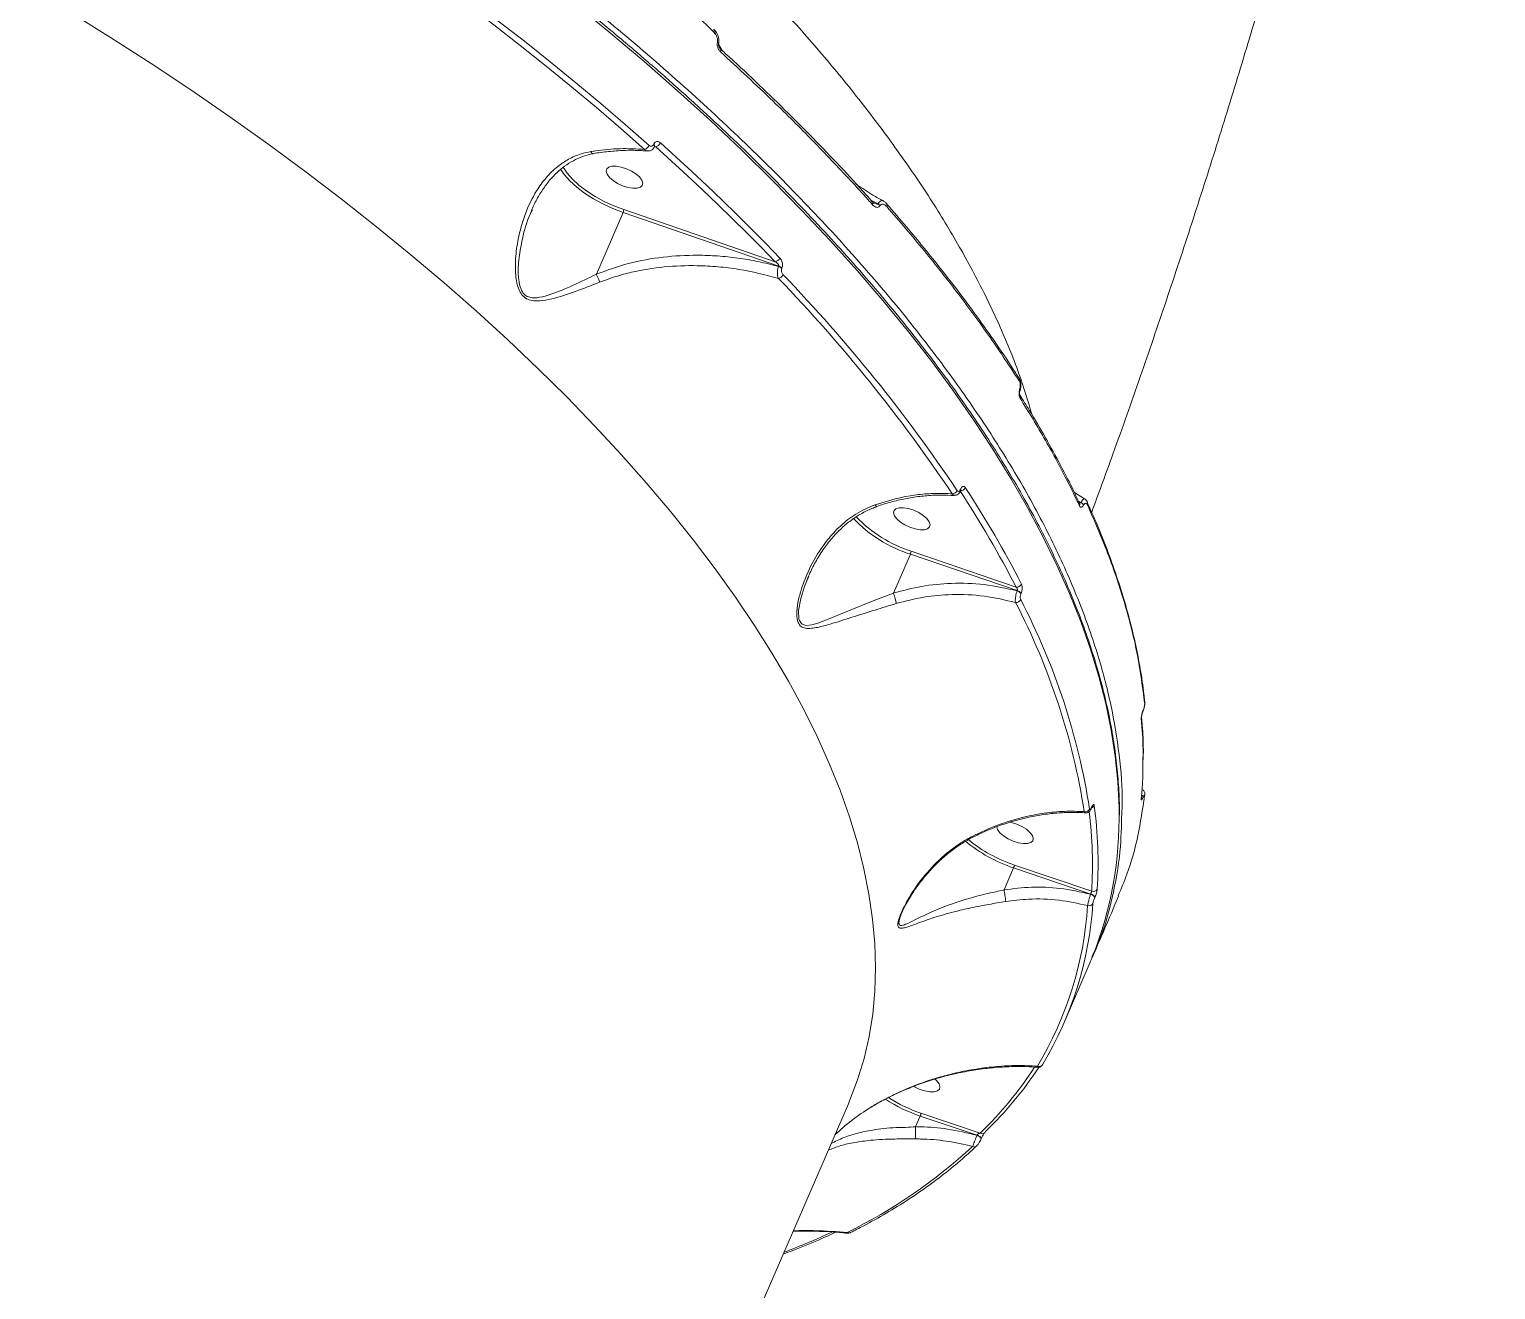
# Model space of a CAD drawing. Header units: millimetres. Extents: x -11024 to 8278, y -7837 to 5770.
# Drawn here: x 4329.5 to 4665.7, y 2026.2 to 2315.1 of the extents above; entities that cross this region are included whole.
import ezdxf

# ---------------------------------------------------------------- set-up
doc = ezdxf.new("R2010")
doc.units = ezdxf.units.MM
doc.layers.add('DIKOM_ОБЪЕКТ', color=7, linetype='Continuous')

msp = doc.modelspace()

# ---------------------------------------------------------------- linework, layer by layer
at = {"layer": 'DIKOM_ОБЪЕКТ', "color": 7, "linetype": 'Continuous', "lineweight": 15}
for p, q in [((4486.773, 2314.092), (4486.473, 2314.42)), ((4487.531, 2311.742), (4488.47, 2310.148)), ((4472.663, 2288.697), (4472.674, 2288.724)), ((4473.165, 2288.158), (4472.855, 2288.204)), ((4472.887, 2288.22), (4472.899, 2288.247)), ((4522.446, 2275.96), (4524.117, 2275.079)), ((4444.863, 2273.747), (4444.523, 2273.069)), ((4459.528, 2258.944), (4465.662, 2273.106)), ((4501.33, 2260.829), (4465.662, 2273.106)), ((4465.846, 2273.751), (4500.494, 2261.825)), ((4526.102, 2275.117), (4526.073, 2275.148)), ((4501.293, 2260.744), (4501.33, 2260.829)), ((4502.082, 2260.377), (4502.045, 2260.292)), ((4556.447, 2235.164), (4556.417, 2235.207)), ((4543.007, 2209.603), (4543.027, 2209.648)), ((4543.065, 2209.314), (4543.085, 2209.359)), ((4571.468, 2207.447), (4569.134, 2208.896)), ((4570.048, 2206.937), (4570.665, 2206.609)), ((4570.292, 2206.485), (4570.288, 2206.493)), ((4531.705, 2195.453), (4555.764, 2187.22)), ((4527.631, 2185.822), (4531.522, 2194.807)), ((4556.025, 2186.423), (4531.522, 2194.807)), ((4508.279, 2189.671), (4507.82, 2188.652)), ((4555.996, 2186.357), (4556.025, 2186.423)), ((4556.91, 2185.792), (4556.882, 2185.727)), ((4584.851, 2158.772), (4584.853, 2158.778)), ((4585.292, 2161.068), (4585.297, 2161.031)), ((4584.511, 2138.872), (4584.512, 2138.879)), ((4573.014, 2136.512), (4573.043, 2136.577)), ((4573.028, 2136.627), (4573.057, 2136.693)), ((4552.993, 2117.824), (4555.179, 2122.87)), ((4572.874, 2116.857), (4555.179, 2122.87)), ((4555.361, 2123.516), (4573.094, 2117.489)), ((4572.854, 2116.811), (4572.874, 2116.857)), ((4573.804, 2116.058), (4573.785, 2116.013)), ((4566.799, 2087.435), (4572.539, 2100.69)), ((4400.861, 1799.898), (4517.313, 2068.79)), ((4532.722, 2063.533), (4533.778, 2065.971)), ((4546.807, 2061.574), (4533.778, 2065.971)), ((4533.959, 2066.617), (4547.525, 2062.039)), ((4532.721, 2063.526), (4532.722, 2063.533)), ((4546.795, 2061.547), (4546.807, 2061.574)), ((4547.714, 2060.681), (4547.726, 2060.708))]:
    msp.add_line(p, q, dxfattribs=at)
at = {"layer": 'DIKOM_ОБЪЕКТ', "color": 7, "linetype": 'Continuous', "lineweight": 15, "flags": 128}
for points in [[(4424.55, 2326.382), (4430.817, 2321.728), (4436.979, 2317.046), (4443.034, 2312.337), (4448.978, 2307.604), (4454.809, 2302.848), (4460.525, 2298.072), (4466.124, 2293.278), (4471.603, 2288.467)], [(4470.606, 2287.569), (4465.139, 2292.369), (4459.553, 2297.152), (4453.849, 2301.918), (4448.031, 2306.663), (4442.1, 2311.386), (4436.059, 2316.084), (4429.91, 2320.756), (4423.657, 2325.4)], [(4579.382, 2134.095), (4579.369, 2136.766), (4579.099, 2142.561), (4578.498, 2148.462), (4577.568, 2154.463), (4576.31, 2160.56), (4574.723, 2166.746), (4572.81, 2173.017), (4570.572, 2179.368), (4568.011, 2185.794), (4565.13, 2192.288), (4561.93, 2198.846), (4558.414, 2205.462), (4554.585, 2212.13), (4550.448, 2218.844), (4546.004, 2225.6), (4541.258, 2232.391), (4536.213, 2239.212), (4530.875, 2246.057), (4525.247, 2252.92), (4519.334, 2259.795), (4513.142, 2266.677), (4506.674, 2273.559), (4499.938, 2280.437), (4492.938, 2287.304), (4485.681, 2294.154), (4478.172, 2300.982), (4470.419, 2307.781), (4462.426, 2314.547), (4454.202, 2321.274)], [(4517.313, 2068.79), (4517.605, 2069.473), (4519.418, 2074.237), (4520.903, 2079.138), (4522.059, 2084.17), (4522.884, 2089.329), (4523.378, 2094.611), (4523.54, 2100.009), (4523.371, 2105.52), (4522.869, 2111.138), (4522.036, 2116.858), (4520.873, 2122.674), (4519.38, 2128.581), (4517.56, 2134.574), (4515.413, 2140.647), (4512.941, 2146.794), (4510.148, 2153.01), (4507.035, 2159.289), (4503.605, 2165.625), (4499.862, 2172.012), (4495.81, 2178.444), (4491.451, 2184.916), (4486.79, 2191.42), (4481.831, 2197.952), (4476.579, 2204.505), (4471.039, 2211.073), (4465.216, 2217.65), (4459.115, 2224.229), (4452.743, 2230.805), (4446.104, 2237.372), (4439.206, 2243.923), (4432.053, 2250.452), (4424.655, 2256.954), (4417.016, 2263.422), (4409.144, 2269.849), (4401.047, 2276.231), (4392.732, 2282.562), (4384.207, 2288.834), (4375.479, 2295.043), (4366.558, 2301.183), (4357.45, 2307.248), (4348.165, 2313.233), (4338.711, 2319.131)], [(4486.773, 2314.092), (4486.856, 2314.236), (4486.906, 2314.371), (4486.92, 2314.491), (4486.898, 2314.591), (4486.876, 2314.629)], [(4487.271, 2312.103), (4487.431, 2311.984), (4487.523, 2311.87), (4487.537, 2311.769), (4487.537, 2311.768)], [(4500.494, 2261.825), (4497.289, 2265.128), (4494.022, 2268.429), (4490.694, 2271.727), (4487.306, 2275.022), (4483.859, 2278.313), (4480.352, 2281.6), (4476.787, 2284.882), (4473.165, 2288.158)], [(4474.218, 2289.061), (4477.849, 2285.777), (4481.422, 2282.488), (4484.937, 2279.193), (4488.392, 2275.893), (4491.788, 2272.59), (4495.124, 2269.284), (4498.399, 2265.976), (4501.612, 2262.665)], [(4465.662, 2273.106), (4463.314, 2274.002), (4461.025, 2275.056), (4458.848, 2276.244), (4456.834, 2277.538), (4455.029, 2278.908), (4453.477, 2280.322), (4452.213, 2281.746), (4451.33, 2283.038)], [(4451.885, 2283.492), (4451.888, 2283.487), (4452.805, 2282.128), (4454.03, 2280.747), (4455.536, 2279.376), (4457.285, 2278.048), (4459.239, 2276.794), (4461.35, 2275.642), (4463.57, 2274.619), (4465.846, 2273.751)], [(4466.759, 2278.86), (4467.892, 2278.669), (4468.871, 2278.682), (4469.617, 2278.898), (4470.07, 2279.301), (4470.192, 2279.856), (4469.974, 2280.519), (4469.433, 2281.237), (4468.614, 2281.951), (4467.582, 2282.603), (4466.422, 2283.141), (4465.226, 2283.521), (4464.093, 2283.712), (4463.114, 2283.699), (4462.368, 2283.482), (4461.915, 2283.08), (4461.793, 2282.525), (4462.011, 2281.862), (4462.552, 2281.144), (4463.371, 2280.43), (4464.403, 2279.778), (4465.563, 2279.24), (4466.759, 2278.86)], [(4556.578, 2232.5), (4556.649, 2232.402), (4556.665, 2232.317), (4556.662, 2232.301)], [(4532.619, 2200.562), (4533.752, 2200.37), (4534.732, 2200.383), (4535.478, 2200.6), (4535.93, 2201.002), (4536.052, 2201.557), (4535.834, 2202.22), (4535.294, 2202.938), (4534.474, 2203.652), (4533.442, 2204.304), (4532.282, 2204.842), (4531.087, 2205.222), (4529.953, 2205.413), (4528.974, 2205.4), (4528.228, 2205.183), (4527.776, 2204.782), (4527.654, 2204.226), (4527.872, 2203.563), (4528.413, 2202.846), (4529.232, 2202.131), (4530.264, 2201.479), (4531.424, 2200.941), (4532.619, 2200.562)], [(4507.82, 2188.652), (4507.223, 2187.326), (4506.396, 2184.63), (4505.893, 2181.889), (4505.963, 2179.886), (4506.071, 2179.532), (4506.529, 2178.843), (4506.709, 2178.709), (4507.641, 2178.454), (4508.9, 2178.591), (4510.276, 2178.976), (4513.039, 2180.01), (4517.725, 2181.938), (4522.981, 2184.047), (4527.63, 2185.819), (4527.63, 2185.819), (4527.63, 2185.819)], [(4584.853, 2158.778), (4584.855, 2158.782), (4584.854, 2158.848)], [(4584.512, 2138.88), (4584.502, 2138.806), (4584.451, 2138.638)], [(4585.266, 2139.599), (4585.257, 2139.538), (4585.207, 2139.377)], [(4573.014, 2136.512), (4573.027, 2136.553), (4573.028, 2136.627)], [(4573.041, 2136.572), (4573.056, 2136.619), (4573.057, 2136.693)], [(4551.308, 2132.329), (4551.31, 2132.289), (4551.528, 2131.626), (4552.069, 2130.908), (4552.888, 2130.194), (4553.92, 2129.542), (4555.081, 2129.004), (4556.276, 2128.624)], [(4556.276, 2128.624), (4557.409, 2128.433), (4558.388, 2128.446), (4559.134, 2128.663), (4559.587, 2129.065), (4559.709, 2129.62), (4559.491, 2130.283), (4558.95, 2131.001), (4558.131, 2131.715), (4557.099, 2132.367), (4555.938, 2132.905), (4554.743, 2133.285), (4554.429, 2133.356)], [(4534.875, 2071.726), (4536.009, 2071.534), (4536.988, 2071.547), (4537.734, 2071.764), (4538.186, 2072.166), (4538.308, 2072.721), (4538.09, 2073.384), (4537.549, 2074.102), (4537.206, 2074.432)], [(4546.795, 2061.547), (4547.019, 2061.458), (4547.231, 2061.346), (4547.417, 2061.218), (4547.566, 2061.083), (4547.671, 2060.947), (4547.724, 2060.819), (4547.723, 2060.706), (4547.714, 2060.681)], [(4546.807, 2061.574), (4547.031, 2061.485), (4547.243, 2061.373), (4547.429, 2061.246), (4547.578, 2061.11), (4547.682, 2060.974), (4547.736, 2060.846), (4547.735, 2060.733), (4547.726, 2060.708)], [(4548.576, 2062.144), (4548.669, 2062.25), (4548.755, 2062.402)]]:
    msp.add_lwpolyline(points, dxfattribs=at)
at = {"layer": 'DIKOM_ОБЪЕКТ', "color": 7, "linetype": 'Continuous', "lineweight": 15}
for centre, radius, start, end in [((4485.985, 2314.742), 0.585, 326.60386, 36.29708), ((4487.535, 2310.248), 0.571, 326.16194, 39.86783), ((4470.149, 2289.077), 1.576, 286.83174, 337.21986), ((4472.422, 2288.291), 0.472, 351.58469, 59.3152), ((4472.438, 2288.322), 0.466, 350.3754, 59.57114), ((4472.808, 2289.639), 1.523, 283.55534, 337.71563), ((4463.623, 2274.038), 2.242, 335.42394, 352.62931), ((4522.309, 2275.197), 0.628, 330.42393, 38.03152), ((4523.312, 2273.774), 1.533, 34.99619, 58.33746), ((4525.594, 2274.749), 0.628, 330.15604, 35.97693), ((4500.328, 2263.21), 1.395, 276.84825, 337.0166), ((4500.691, 2258.893), 1.946, 45.95179, 71.99247), ((4500.727, 2258.976), 1.949, 45.96953, 71.97474), ((4501.04, 2259.398), 1.417, 279.55293, 336.53562), ((4241.099, 2007.303), 361.305, 33.85945, 43.93708), ((4241.595, 2007.588), 362.094, 33.85924, 43.93718), ((4555.86, 2234.816), 0.683, 333.24463, 30.71097), ((4556.07, 2230.86), 0.68, 333.16767, 31.3392), ((4541.15, 2209.853), 1.246, 269.02079, 335.2134), ((4338.766, 2075.712), 243.972, 27.19712, 33.21002), ((4542.769, 2209.405), 0.309, 342.98913, 39.74008), ((4542.791, 2209.451), 0.308, 342.05452, 39.78951), ((4542.974, 2210.58), 1.251, 274.53703, 335.08488), ((4339.428, 2076.068), 244.634, 27.19797, 33.20895), ((4569.633, 2206.186), 0.723, 334.91882, 25.6548), ((4570.1, 2205.541), 1.208, 22.4431, 62.14011), ((4571.444, 2206.426), 0.72, 334.93162, 28.83648), ((4540.325, 2223.417), 29.933, 223.09778, 252.89785), ((4540.978, 2224.387), 30.384, 223.90599, 252.22953), ((4529.536, 2195.717), 2.184, 335.38841, 353.05093), ((4555.946, 2188.387), 1.181, 261.12035, 334.68825), ((4555.559, 2184.807), 1.611, 34.81112, 74.26832), ((4555.587, 2184.871), 1.613, 34.8363, 74.24314), ((4555.743, 2184.871), 1.182, 264.31655, 334.56303), ((4417.659, 2111.764), 155.592, 8.87118, 27.53593), ((4418.54, 2112.274), 155.935, 8.87104, 27.5359), ((4584.52, 2160.949), 0.782, 336.62618, 6.01247), ((4583.754, 2157.376), 0.778, 336.53947, 6.14067), ((4584.133, 2139.019), 0.703, 359.18675, 54.37514), ((4571.65, 2136.796), 1.071, 255.91153, 333.61602), ((4471.26, 2123.379), 102.005, 356.68962, 6.95133), ((4572.791, 2137.579), 0.996, 286.72505, 335.06995), ((4472.003, 2123.894), 102.552, 356.6965, 7.43223), ((4493.404, 2134.304), 85.978, 336.98545, 359.86075), ((4565.712, 2154.778), 33.601, 230.15401, 251.73172), ((4565.62, 2154.549), 32.685, 230.45447, 251.70688), ((4573.467, 2118.447), 1.028, 248.74081, 333.27321), ((4491.146, 2120.205), 82.429, 329.07631, 356.18738), ((4572.482, 2115.179), 1.018, 252.25537, 333.46793), ((4572.631, 2115.61), 1.222, 19.25571, 79.48368), ((4572.65, 2115.654), 1.223, 19.28335, 79.43913), ((4490.103, 2119.679), 82.25, 329.0765, 356.18674), ((4561.035, 2078.248), 0.916, 245.94414, 333.91383), ((4486.109, 2125.47), 88.292, 314.07517, 326.82605), ((4487.118, 2126.053), 88.603, 314.07918, 326.47045), ((4537.305, 2081.446), 10.02, 240.13316, 255.96437), ((4545.591, 2100.561), 36.551, 237.22592, 251.14482), ((4545.451, 2100.242), 35.534, 237.74729, 251.13071), ((4547.98, 2062.799), 0.886, 239.12869, 312.27191), ((4465.013, 2145.84), 118.569, 296.04173, 312.92581), ((4546.16, 2059.797), 0.872, 243.07689, 311.99353), ((4443.278, 2191.925), 167.978, 290.6716, 294.71769), ((4517.472, 2039.993), 0.796, 239.46178, 295.37301)]:
    msp.add_arc(centre, radius, start, end, dxfattribs=at)
for points, knots in [([(4573.093, 2204.391), (4574.612, 2208.522), (4578.257, 2218.435), (4583.84, 2234.268), (4589.864, 2251.852), (4595.712, 2269.525), (4601.392, 2287.279), (4606.902, 2305.112), (4612.244, 2323.02), (4617.417, 2341.001), (4622.422, 2359.051), (4627.259, 2377.167), (4631.929, 2395.345), (4636.431, 2413.582), (4640.766, 2431.876), (4644.934, 2450.223), (4648.935, 2468.619), (4652.768, 2487.062), (4656.434, 2505.548), (4659.927, 2524.075), (4663.032, 2541.302), (4664.893, 2552.369), (4665.712, 2557.233)], [0, 0, 0, 0, 0.0371355, 0.0890967, 0.1409474, 0.1926924, 0.244338, 0.2958892, 0.347353, 0.3987339, 0.4500385, 0.5012719, 0.5524407, 0.6035498, 0.6546047, 0.7056116, 0.7565762, 0.8075034, 0.8583994, 0.909269, 0.9601181, 1, 1, 1, 1]), ([(4579.421, 2134.413), (4579.433, 2134.831), (4579.495, 2137.038), (4579.315, 2141.133), (4578.869, 2146.697), (4578.102, 2152.361), (4577.047, 2158.11), (4575.697, 2163.942), (4574.053, 2169.851), (4572.117, 2175.835), (4569.891, 2181.887), (4567.376, 2188.003), (4564.573, 2194.178), (4561.487, 2200.408), (4558.118, 2206.687), (4554.469, 2213.012), (4550.545, 2219.377), (4546.346, 2225.778), (4541.877, 2232.209), (4537.141, 2238.666), (4532.142, 2245.144), (4526.883, 2251.638), (4521.37, 2258.144), (4515.604, 2264.656), (4509.593, 2271.17), (4503.338, 2277.681), (4496.846, 2284.184), (4490.121, 2290.674), (4483.169, 2297.146), (4475.994, 2303.596), (4468.602, 2310.018), (4461, 2316.409), (4453.191, 2322.763), (4445.182, 2329.075), (4436.98, 2335.341), (4428.59, 2341.556), (4420.018, 2347.715), (4411.272, 2353.814), (4402.357, 2359.849), (4393.281, 2365.814), (4384.05, 2371.705), (4374.671, 2377.519), (4365.151, 2383.249), (4355.498, 2388.893), (4345.718, 2394.446), (4335.818, 2399.902), (4326.923, 2404.671), (4321.305, 2407.592), (4319.057, 2408.761)], [0, 0, 0, 0, 0.005179, 0.02739, 0.0496129, 0.0718474, 0.0940927, 0.1163475, 0.1386104, 0.1608803, 0.1831555, 0.2054353, 0.2277182, 0.2500033, 0.2722902, 0.2945781, 0.316866, 0.3391543, 0.3614417, 0.3837286, 0.4060147, 0.4282999, 0.4505841, 0.4728672, 0.4951491, 0.5174299, 0.53971, 0.5619889, 0.5842665, 0.6065438, 0.6288197, 0.6510947, 0.6733691, 0.6956426, 0.7179154, 0.7401874, 0.7624591, 0.7847299, 0.8070003, 0.8292698, 0.8515392, 0.8738084, 0.8960771, 0.9183452, 0.9406131, 0.9628808, 0.9851479, 1, 1, 1, 1]), ([(4486.473, 2314.42), (4485.215, 2315.643), (4482.795, 2317.995), (4479.514, 2322.15), (4476.586, 2326.578), (4473.975, 2331.389), (4471.735, 2336.523), (4469.896, 2341.909), (4468.49, 2347.474), (4467.577, 2353.151), (4467.114, 2358.876), (4467.235, 2362.658), (4467.295, 2364.547)], [0, 0, 0, 0, 0.10708143, 0.20597017, 0.3051818, 0.40407521, 0.50333774, 0.60291698, 0.70217798, 0.80134678, 0.90083119, 1, 1, 1, 1]), ([(4475.617, 2346.4), (4479.397, 2342.82), (4486.96, 2335.658), (4497.464, 2324.863), (4507.323, 2314.065), (4516.571, 2303.139), (4525.163, 2292.112), (4533.045, 2281.007), (4540.08, 2270.006), (4546.433, 2258.822), (4551.951, 2247.508), (4556.44, 2236.636), (4558.505, 2229.782), (4559.455, 2226.628)], [0, 0, 0, 0, 0.087724, 0.175552, 0.2633802, 0.3511034, 0.4424241, 0.5338638, 0.6253028, 0.7166227, 0.8159146, 0.9152828, 1, 1, 1, 1]), ([(4438.04, 2336.055), (4441.307, 2333.567), (4450.108, 2326.864), (4463.791, 2315.788), (4478.834, 2302.83), (4493.112, 2289.64), (4506.556, 2276.258), (4519.092, 2262.725), (4530.448, 2249.342), (4540.61, 2236.149), (4549.595, 2223.184), (4557.549, 2210.236), (4564.398, 2197.351), (4570.093, 2184.577), (4574.499, 2172.198), (4577.668, 2160.233), (4579.507, 2148.755), (4580.273, 2140.458), (4580.03, 2136.138), (4579.987, 2135.38)], [0, 0, 0, 0, 0.0369358, 0.0995093, 0.1621307, 0.2247036, 0.2890945, 0.3535379, 0.4179283, 0.4805014, 0.5431225, 0.6056958, 0.6700867, 0.7345294, 0.7989201, 0.8614931, 0.9241144, 0.9866879, 1, 1, 1, 1]), ([(4486.965, 2314.507), (4486.881, 2314.625), (4486.728, 2314.841), (4486.527, 2314.996), (4486.436, 2315.066)], [0, 0, 0, 0, 0.5458692, 1, 1, 1, 1]), ([(4487.271, 2312.103), (4487.298, 2312.25), (4487.351, 2312.543), (4487.279, 2313.083), (4487.091, 2313.624), (4486.874, 2313.944), (4486.773, 2314.092)], [0, 0, 0, 0, 0.2096588, 0.4180937, 0.7298089, 1, 1, 1, 1]), ([(4487.536, 2311.768), (4487.537, 2311.77), (4487.625, 2312.002), (4487.655, 2312.536), (4487.546, 2313.329), (4487.276, 2314.06), (4486.985, 2314.444), (4486.857, 2314.614)], [0, 0, 0, 0, 0.0031404, 0.2475007, 0.5030519, 0.7804568, 1, 1, 1, 1]), ([(4488.009, 2309.93), (4487.966, 2309.971), (4487.761, 2310.169), (4487.471, 2310.587), (4487.261, 2311.165), (4487.193, 2311.678), (4487.245, 2311.961), (4487.271, 2312.103)], [0, 0, 0, 0, 0.0842799, 0.4025898, 0.6517683, 0.8255107, 1, 1, 1, 1]), ([(4487.983, 2310.62), (4487.938, 2310.658), (4487.816, 2310.764), (4487.65, 2311.037), (4487.548, 2311.331), (4487.517, 2311.534), (4487.518, 2311.658), (4487.529, 2311.739), (4487.541, 2311.785), (4487.551, 2311.807), (4487.554, 2311.812), (4487.554, 2311.813)], [0, 0, 0, 0, 0.1749127, 0.4749794, 0.6596051, 0.7673447, 0.8360807, 0.8839364, 0.9274839, 0.975143, 1, 1, 1, 1]), ([(4522.79, 2275.57), (4522.333, 2276.089), (4519.962, 2278.785), (4515.435, 2283.657), (4509.208, 2290.172), (4502.744, 2296.662), (4496.039, 2303.13), (4491.107, 2307.777), (4488.343, 2310.263), (4487.964, 2310.603)], [0, 0, 0, 0, 0.0443292, 0.2304299, 0.4160782, 0.6010586, 0.7856159, 0.9706052, 1, 1, 1, 1]), ([(4522.855, 2274.887), (4522.519, 2275.263), (4520.835, 2277.145), (4516.365, 2282.041), (4509.19, 2289.575), (4499.371, 2299.388), (4492.075, 2306.157), (4488.009, 2309.93)], [0, 0, 0, 0, 0.0321553, 0.1607895, 0.4182815, 0.6757737, 1, 1, 1, 1]), ([(4460.266, 2257.109), (4458.422, 2256.386), (4454.684, 2254.922), (4450.161, 2253.444), (4447.004, 2252.829), (4445.164, 2252.814), (4443.827, 2253.106), (4442.657, 2253.885), (4441.682, 2255.362), (4441.278, 2256.898), (4440.922, 2259.36), (4440.93, 2262.57), (4441.601, 2267.481), (4443.086, 2272.803), (4445.329, 2277.523), (4447.945, 2281.143), (4450.426, 2283.574), (4453.154, 2285.391), (4455.725, 2286.526), (4457.509, 2286.909), (4458.257, 2287.069)], [0, 0, 0, 0, 0.0952102, 0.1929575, 0.2448008, 0.2710711, 0.29817, 0.3242909, 0.3503876, 0.3910768, 0.4019424, 0.4719642, 0.5438098, 0.6393981, 0.7378512, 0.7988555, 0.8613651, 0.9113737, 0.9628372, 1, 1, 1, 1]), ([(4444.48, 2273.1), (4444.868, 2274.005), (4445.652, 2275.829), (4447.144, 2278.327), (4448.775, 2280.499), (4450.474, 2282.299), (4452.26, 2283.783), (4454.204, 2285.016), (4456.303, 2285.929), (4457.834, 2286.433), (4458.678, 2286.539), (4458.774, 2286.551)], [0, 0, 0, 0, 0.1407325, 0.2836977, 0.4201919, 0.5374331, 0.6487902, 0.7661798, 0.8791081, 0.986219, 1, 1, 1, 1]), ([(4458.257, 2287.069), (4458.613, 2287.125), (4460.848, 2287.478), (4465.033, 2287.868), (4468.724, 2287.67), (4470.606, 2287.569)], [0, 0, 0, 0, 0.0849924, 0.5334595, 1, 1, 1, 1]), ([(4458.257, 2287.069), (4458.266, 2287.05), (4458.345, 2286.896), (4458.503, 2286.674), (4458.674, 2286.535), (4458.751, 2286.581), (4458.768, 2286.591)], [0, 0, 0, 0, 0.0561399, 0.4533183, 0.8808002, 1, 1, 1, 1]), ([(4458.769, 2286.571), (4458.775, 2286.572), (4459.963, 2286.825), (4462.333, 2287.101), (4465.847, 2287.365), (4468.831, 2287.381), (4470.595, 2287.221), (4471.237, 2287.163)], [0, 0, 0, 0, 0.00140075, 0.27912803, 0.55861118, 0.83946451, 1, 1, 1, 1]), ([(4471.243, 2287.227), (4471.161, 2287.229), (4470.932, 2287.235), (4470.734, 2287.438), (4470.606, 2287.569)], [0, 0, 0, 0, 0.35636967, 1, 1, 1, 1]), ([(4471.252, 2287.222), (4471.361, 2287.208), (4471.689, 2287.166), (4472.204, 2287.379), (4472.656, 2287.756), (4472.806, 2288.089), (4472.87, 2288.231)], [0, 0, 0, 0, 0.1609748, 0.4828558, 0.7809104, 1, 1, 1, 1]), ([(4471.603, 2288.467), (4471.689, 2288.405), (4471.862, 2288.28), (4472.149, 2288.25), (4472.408, 2288.347), (4472.577, 2288.522), (4472.643, 2288.657), (4472.663, 2288.697)], [0, 0, 0, 0, 0.233661, 0.4673563, 0.6955269, 0.9086075, 1, 1, 1, 1]), ([(4472.674, 2288.724), (4472.704, 2288.785), (4472.799, 2288.981), (4473.045, 2289.237), (4473.421, 2289.38), (4473.84, 2289.337), (4474.092, 2289.153), (4474.218, 2289.061)], [0, 0, 0, 0, 0.0931035, 0.3039152, 0.5302265, 0.7651875, 1, 1, 1, 1]), ([(4473.165, 2288.158), (4473.085, 2288.2), (4472.996, 2288.246), (4472.901, 2288.257), (4472.892, 2288.258)], [0, 0, 0, 0, 0.9005574, 1, 1, 1, 1]), ([(4472.9, 2288.243), (4472.905, 2288.256), (4472.922, 2288.299), (4472.94, 2288.312), (4472.932, 2288.307), (4472.93, 2288.305)], [0, 0, 0, 0, 0.2445495, 0.7977089, 1, 1, 1, 1]), ([(4525.334, 2275.701), (4524.535, 2276.157), (4522.443, 2277.352), (4520.437, 2278.703), (4519.197, 2279.537)], [0, 0, 0, 0, 0.38175116, 1, 1, 1, 1]), ([(4444.523, 2273.069), (4444.484, 2272.993), (4443.545, 2271.141), (4442.683, 2267.619), (4441.701, 2262.771), (4441.563, 2259.604), (4441.773, 2257.177), (4442.061, 2255.711), (4442.907, 2254.31), (4443.944, 2253.665), (4445.092, 2253.491), (4445.949, 2253.561), (4447.291, 2253.776), (4449.917, 2254.567), (4454.211, 2256.358), (4457.755, 2258.082), (4459.528, 2258.944)], [0, 0, 0, 0, 0.0066243, 0.1607485, 0.2720701, 0.3829751, 0.3995521, 0.4601955, 0.4977117, 0.5350848, 0.5709095, 0.606964, 0.6146265, 0.6947881, 0.8473367, 1, 1, 1, 1]), ([(4523.11, 2275.323), (4523.107, 2275.324), (4523.081, 2275.335), (4522.951, 2275.418), (4522.848, 2275.542), (4522.817, 2275.579)], [0, 0, 0, 0, 0.07835943, 0.71887021, 1, 1, 1, 1]), ([(4524.568, 2274.653), (4524.543, 2274.614), (4524.463, 2274.489), (4524.263, 2274.328), (4523.944, 2274.249), (4523.435, 2274.352), (4523.085, 2274.675), (4522.855, 2274.887)], [0, 0, 0, 0, 0.0555366, 0.1784233, 0.3495378, 0.5728775, 1, 1, 1, 1]), ([(4523.115, 2275.331), (4523.158, 2275.305), (4523.332, 2275.201), (4523.607, 2275.097), (4523.884, 2275.027), (4524.049, 2275.029), (4524.103, 2275.069), (4524.117, 2275.079)], [0, 0, 0, 0, 0.135067, 0.5400209, 0.8043102, 0.9488172, 1, 1, 1, 1]), ([(4524.117, 2275.079), (4524.152, 2275.14), (4524.267, 2275.337), (4524.507, 2275.623), (4524.841, 2275.826), (4525.143, 2275.877), (4525.29, 2275.747), (4525.336, 2275.706)], [0, 0, 0, 0, 0.0920438, 0.2983117, 0.5602796, 0.8602805, 1, 1, 1, 1]), ([(4526.138, 2274.436), (4525.924, 2274.639), (4525.606, 2274.94), (4525.139, 2275.033), (4524.849, 2274.96), (4524.665, 2274.807), (4524.59, 2274.689), (4524.568, 2274.653)], [0, 0, 0, 0, 0.43853616, 0.64867547, 0.81920276, 0.94516916, 1, 1, 1, 1]), ([(4526.093, 2275.11), (4526.036, 2275.18), (4525.833, 2275.429), (4525.566, 2275.596), (4525.374, 2275.715)], [0, 0, 0, 0, 0.2845178, 1, 1, 1, 1]), ([(4556.375, 2235.172), (4555.931, 2235.877), (4554.144, 2238.713), (4550.733, 2243.718), (4546.145, 2250.183), (4541.271, 2256.678), (4536.133, 2263.193), (4531.074, 2269.342), (4527.61, 2273.321), (4526.043, 2275.12)], [0, 0, 0, 0, 0.0536048, 0.215906, 0.3783193, 0.5408103, 0.7033414, 0.8658638, 1, 1, 1, 1]), ([(4556.47, 2234.508), (4554.312, 2237.79), (4549.996, 2244.353), (4542.685, 2254.315), (4534.816, 2264.344), (4529.031, 2271.072), (4526.138, 2274.436)], [0, 0, 0, 0, 0.249101, 0.4982002, 0.7490996, 1, 1, 1, 1]), ([(4459.528, 2258.941), (4461.966, 2259.838), (4466.904, 2261.657), (4474.751, 2263.003), (4481.618, 2263.391), (4487.34, 2263.18), (4492.021, 2262.694), (4496.692, 2261.915), (4499.76, 2261.134), (4501.293, 2260.744)], [0, 0, 0, 0, 0.1852046, 0.3752209, 0.5580247, 0.6672719, 0.7765187, 0.8882588, 1, 1, 1, 1]), ([(4501.612, 2262.665), (4501.63, 2262.645), (4501.766, 2262.5), (4501.971, 2262.185), (4502.153, 2261.693), (4502.226, 2261.218), (4502.212, 2260.763), (4502.125, 2260.506), (4502.082, 2260.377)], [0, 0, 0, 0, 0.0392474, 0.2872578, 0.495197, 0.6710556, 0.8353156, 1, 1, 1, 1]), ([(4501.275, 2258.001), (4498.264, 2258.778), (4493.712, 2259.953), (4487.439, 2260.698), (4481.732, 2261.016), (4475.058, 2260.769), (4468.785, 2259.755), (4463.857, 2258.449), (4461.463, 2257.556), (4460.266, 2257.109)], [0, 0, 0, 0, 0.2227143, 0.3367367, 0.4507522, 0.6310034, 0.8132776, 0.9066467, 1, 1, 1, 1]), ([(4501.33, 2260.829), (4501.337, 2260.852), (4501.35, 2260.897), (4501.337, 2261.007), (4501.265, 2261.162), (4501.109, 2261.361), (4500.868, 2261.583), (4500.649, 2261.735), (4500.513, 2261.814), (4500.494, 2261.825)], [0, 0, 0, 0, 0.0552607, 0.1097003, 0.2435662, 0.4175158, 0.6517746, 0.9518764, 1, 1, 1, 1]), ([(4501.275, 2258.001), (4501.263, 2258.024), (4501.182, 2258.185), (4501.075, 2258.546), (4501.017, 2259.118), (4501.04, 2259.687), (4501.126, 2260.248), (4501.237, 2260.577), (4501.293, 2260.744)], [0, 0, 0, 0, 0.0391107, 0.2683172, 0.4663747, 0.6435896, 0.8198788, 1, 1, 1, 1]), ([(4502.045, 2260.292), (4502.016, 2260.208), (4501.959, 2260.042), (4501.95, 2259.749), (4501.997, 2259.447), (4502.112, 2259.138), (4502.242, 2258.941), (4502.327, 2258.848), (4502.34, 2258.834)], [0, 0, 0, 0, 0.1673218, 0.3344047, 0.5091146, 0.7130922, 0.9577921, 1, 1, 1, 1]), ([(4459.528, 2258.944), (4459.528, 2258.943), (4459.528, 2258.942), (4459.528, 2258.941), (4459.528, 2258.941), (4459.528, 2258.941)], [0, 0, 0, 0, 0.4444038, 0.7483596, 1, 1, 1, 1]), ([(4460.266, 2257.109), (4460.25, 2257.17), (4460.195, 2257.368), (4460.055, 2257.786), (4459.821, 2258.37), (4459.626, 2258.751), (4459.528, 2258.941)], [0, 0, 0, 0, 0.1074585, 0.3495242, 0.6747877, 1, 1, 1, 1]), ([(4556.657, 2232.302), (4556.666, 2232.323), (4556.774, 2232.596), (4556.87, 2233.206), (4556.852, 2234.072), (4556.709, 2234.741), (4556.491, 2235.055), (4556.426, 2235.148)], [0, 0, 0, 0, 0.0229771, 0.2951282, 0.5739094, 0.8739802, 1, 1, 1, 1]), ([(4556.677, 2230.554), (4556.654, 2230.593), (4556.57, 2230.738), (4556.47, 2231.063), (4556.422, 2231.537), (4556.451, 2232.039), (4556.536, 2232.346), (4556.578, 2232.5)], [0, 0, 0, 0, 0.0918477, 0.3355314, 0.562993, 0.7813991, 1, 1, 1, 1]), ([(4556.578, 2232.5), (4556.621, 2232.657), (4556.707, 2232.971), (4556.736, 2233.486), (4556.688, 2233.977), (4556.582, 2234.316), (4556.494, 2234.467), (4556.47, 2234.508)], [0, 0, 0, 0, 0.2168824, 0.433446, 0.6619433, 0.9080928, 1, 1, 1, 1]), ([(4556.65, 2231.214), (4556.652, 2231.211), (4556.661, 2231.2), (4556.627, 2231.262), (4556.59, 2231.404), (4556.564, 2231.629), (4556.572, 2231.892), (4556.609, 2232.131), (4556.647, 2232.25), (4556.662, 2232.298)], [0, 0, 0, 0, 0.0441688, 0.2011148, 0.3577621, 0.5415376, 0.7276474, 0.8878019, 1, 1, 1, 1]), ([(4570.257, 2206.489), (4569.883, 2207.299), (4568.557, 2210.174), (4565.987, 2215.166), (4562.539, 2221.455), (4559.416, 2226.804), (4557.346, 2230.067), (4556.62, 2231.21)], [0, 0, 0, 0, 0.0999828, 0.3550064, 0.6094438, 0.8631309, 1, 1, 1, 1]), ([(4570.288, 2205.88), (4570.119, 2206.237), (4569.273, 2208.025), (4566.822, 2212.988), (4562.634, 2220.83), (4558.663, 2227.31), (4556.677, 2230.554)], [0, 0, 0, 0, 0.0441406, 0.2207149, 0.6100113, 1, 1, 1, 1]), ([(4523.425, 2206.111), (4525.461, 2206.737), (4528.775, 2207.755), (4533.404, 2208.47), (4537.296, 2208.776), (4539.836, 2208.664), (4541.129, 2208.607)], [0, 0, 0, 0, 0.3422219, 0.5572693, 0.7746034, 1, 1, 1, 1]), ([(4541.605, 2208.279), (4541.761, 2208.283), (4542.066, 2208.29), (4542.475, 2208.511), (4542.824, 2208.842), (4542.979, 2209.15), (4543.061, 2209.315)], [0, 0, 0, 0, 0.2386853, 0.4690379, 0.7163079, 1, 1, 1, 1]), ([(4542.281, 2209.331), (4542.327, 2209.277), (4542.417, 2209.171), (4542.588, 2209.146), (4542.762, 2209.23), (4542.907, 2209.396), (4542.979, 2209.544), (4543.007, 2209.603)], [0, 0, 0, 0, 0.2142589, 0.4283953, 0.6428314, 0.8576575, 1, 1, 1, 1]), ([(4543.027, 2209.648), (4543.069, 2209.735), (4543.175, 2209.955), (4543.392, 2210.203), (4543.651, 2210.329), (4543.907, 2210.293), (4544.041, 2210.133), (4544.108, 2210.053)], [0, 0, 0, 0, 0.1407685, 0.3553082, 0.5699938, 0.7849385, 1, 1, 1, 1]), ([(4543.085, 2209.355), (4543.1, 2209.39), (4543.134, 2209.467), (4543.173, 2209.516), (4543.173, 2209.516), (4543.173, 2209.517)], [0, 0, 0, 0, 0.3335697, 0.7480561, 1, 1, 1, 1]), ([(4528.281, 2183.459), (4526.649, 2182.959), (4523.095, 2181.869), (4517.984, 2180.256), (4513.644, 2178.871), (4510.659, 2178.05), (4508.81, 2177.736), (4507.53, 2177.723), (4506.449, 2178.097), (4505.891, 2178.827), (4505.512, 2179.973), (4505.428, 2181.73), (4505.85, 2184.372), (4506.912, 2188.168), (4508.951, 2192.897), (4512, 2197.62), (4515.428, 2201.324), (4519.013, 2204.204), (4521.916, 2205.459), (4523.425, 2206.111)], [0, 0, 0, 0, 0.0790194, 0.1721798, 0.268057, 0.3287294, 0.3610597, 0.3938988, 0.4223332, 0.4513194, 0.4599445, 0.4989926, 0.5446061, 0.5914361, 0.6876198, 0.7865826, 0.8546769, 0.9244452, 1, 1, 1, 1]), ([(4507.743, 2188.694), (4507.988, 2189.287), (4508.641, 2190.868), (4509.964, 2193.395), (4511.733, 2196.182), (4513.677, 2198.643), (4515.72, 2200.764), (4517.864, 2202.542), (4520.205, 2204.051), (4522.199, 2205.091), (4523.448, 2205.509), (4523.833, 2205.638)], [0, 0, 0, 0, 0.0802274, 0.2137076, 0.3561162, 0.49227, 0.6045437, 0.723549, 0.8393798, 0.9504578, 1, 1, 1, 1]), ([(4523.787, 2205.765), (4523.776, 2205.755), (4523.733, 2205.715), (4523.612, 2205.838), (4523.493, 2206.003), (4523.439, 2206.089), (4523.425, 2206.111)], [0, 0, 0, 0, 0.1668438, 0.6565032, 0.9123568, 1, 1, 1, 1]), ([(4523.808, 2205.698), (4524.33, 2205.884), (4525.939, 2206.457), (4528.682, 2207.163), (4532.011, 2207.824), (4535.338, 2208.216), (4538.549, 2208.375), (4540.598, 2208.269), (4541.581, 2208.219)], [0, 0, 0, 0, 0.0878545, 0.270986, 0.4556343, 0.6415066, 0.8281412, 1, 1, 1, 1]), ([(4541.586, 2208.3), (4541.522, 2208.303), (4541.35, 2208.311), (4541.214, 2208.493), (4541.129, 2208.607)], [0, 0, 0, 0, 0.3760882, 1, 1, 1, 1]), ([(4570.102, 2206.643), (4570.18, 2206.606), (4570.319, 2206.541), (4570.494, 2206.521), (4570.596, 2206.551), (4570.641, 2206.582), (4570.658, 2206.601), (4570.665, 2206.609)], [0, 0, 0, 0, 0.4113023, 0.7301794, 0.8791925, 0.952302, 1, 1, 1, 1]), ([(4571.217, 2206.002), (4571.203, 2205.976), (4571.131, 2205.843), (4570.977, 2205.646), (4570.749, 2205.514), (4570.494, 2205.551), (4570.361, 2205.763), (4570.288, 2205.88)], [0, 0, 0, 0, 0.0440489, 0.2245036, 0.4337335, 0.6874998, 1, 1, 1, 1]), ([(4570.665, 2206.609), (4570.683, 2206.645), (4570.792, 2206.852), (4571.002, 2207.187), (4571.259, 2207.441), (4571.429, 2207.536), (4571.469, 2207.451), (4571.469, 2207.449)], [0, 0, 0, 0, 0.0571484, 0.3368207, 0.6424352, 0.9942718, 1, 1, 1, 1]), ([(4572.096, 2206.121), (4572.025, 2206.238), (4571.899, 2206.442), (4571.654, 2206.47), (4571.439, 2206.339), (4571.296, 2206.148), (4571.228, 2206.023), (4571.217, 2206.002)], [0, 0, 0, 0, 0.3276924, 0.5738883, 0.7795894, 0.9627105, 1, 1, 1, 1]), ([(4572.093, 2206.712), (4572.071, 2206.766), (4571.981, 2206.99), (4571.784, 2207.263), (4571.535, 2207.389), (4571.464, 2207.426)], [0, 0, 0, 0, 0.185143, 0.7674228, 1, 1, 1, 1]), ([(4585.237, 2160.639), (4584.766, 2164.241), (4583.825, 2171.445), (4581.014, 2182.696), (4577.258, 2194.23), (4573.817, 2202.157), (4572.096, 2206.121)], [0, 0, 0, 0, 0.248597, 0.4971938, 0.7485973, 1, 1, 1, 1]), ([(4585.209, 2161.056), (4585.161, 2161.599), (4584.947, 2164.008), (4584.271, 2168.375), (4583.173, 2174.154), (4581.759, 2180.025), (4580.057, 2185.975), (4578.065, 2191.999), (4575.764, 2198.093), (4573.792, 2202.908), (4572.49, 2205.708), (4572.152, 2206.435)], [0, 0, 0, 0, 0.0380128, 0.1685207, 0.2992058, 0.4300339, 0.5609692, 0.6919739, 0.8230072, 0.954025, 1, 1, 1, 1]), ([(4527.63, 2185.819), (4527.63, 2185.82), (4527.63, 2185.82), (4527.631, 2185.821), (4527.631, 2185.821), (4527.631, 2185.822)], [0, 0, 0, 0, 0.342834, 0.8936917, 1, 1, 1, 1]), ([(4528.281, 2183.459), (4528.275, 2183.511), (4528.257, 2183.661), (4528.193, 2184.019), (4528.059, 2184.566), (4527.859, 2185.226), (4527.707, 2185.622), (4527.63, 2185.819)], [0, 0, 0, 0, 0.0873264, 0.2535991, 0.5023967, 0.751213, 1, 1, 1, 1]), ([(4527.631, 2185.822), (4529.772, 2186.406), (4534.104, 2187.587), (4541.132, 2188.232), (4548.545, 2188.014), (4553.489, 2186.915), (4555.996, 2186.357)], [0, 0, 0, 0, 0.2328911, 0.4712973, 0.7319732, 1, 1, 1, 1]), ([(4555.626, 2183.694), (4553.262, 2184.25), (4548.468, 2185.376), (4541.351, 2185.663), (4534.525, 2185.103), (4530.378, 2184.011), (4528.281, 2183.459)], [0, 0, 0, 0, 0.2625672, 0.5326604, 0.7636423, 1, 1, 1, 1]), ([(4555.626, 2183.694), (4555.607, 2183.797), (4555.566, 2184.025), (4555.577, 2184.534), (4555.656, 2185.147), (4555.797, 2185.788), (4555.93, 2186.168), (4555.996, 2186.357)], [0, 0, 0, 0, 0.1700729, 0.3808158, 0.5866834, 0.7931309, 1, 1, 1, 1]), ([(4556.025, 2186.423), (4556.038, 2186.463), (4556.054, 2186.512), (4556.063, 2186.623), (4556.05, 2186.759), (4555.984, 2186.942), (4555.885, 2187.103), (4555.802, 2187.183), (4555.764, 2187.22)], [0, 0, 0, 0, 0.1443203, 0.1753216, 0.3624388, 0.5707948, 0.804611, 1, 1, 1, 1]), ([(4556.882, 2185.727), (4556.846, 2185.632), (4556.775, 2185.444), (4556.718, 2185.118), (4556.706, 2184.803), (4556.739, 2184.539), (4556.788, 2184.418), (4556.811, 2184.363)], [0, 0, 0, 0, 0.2040566, 0.4080397, 0.6135657, 0.8265227, 1, 1, 1, 1]), ([(4557.014, 2187.882), (4557.049, 2187.798), (4557.127, 2187.609), (4557.177, 2187.201), (4557.158, 2186.718), (4557.072, 2186.222), (4556.964, 2185.936), (4556.91, 2185.792)], [0, 0, 0, 0, 0.1741539, 0.3895515, 0.5958485, 0.7979411, 1, 1, 1, 1]), ([(4584.468, 2157.067), (4584.467, 2157.086), (4584.459, 2157.19), (4584.477, 2157.449), (4584.557, 2157.888), (4584.686, 2158.38), (4584.798, 2158.692), (4584.854, 2158.848)], [0, 0, 0, 0, 0.0545826, 0.2913561, 0.5278106, 0.7639442, 1, 1, 1, 1]), ([(4584.529, 2157.449), (4584.529, 2157.448), (4584.529, 2157.443), (4584.529, 2157.496), (4584.54, 2157.615), (4584.575, 2157.835), (4584.648, 2158.153), (4584.747, 2158.493), (4584.823, 2158.691), (4584.854, 2158.771)], [0, 0, 0, 0, 0.0396483, 0.1337582, 0.2522112, 0.4196502, 0.6175964, 0.8449558, 1, 1, 1, 1]), ([(4584.851, 2158.779), (4584.863, 2158.808), (4584.964, 2159.057), (4585.129, 2159.588), (4585.276, 2160.324), (4585.343, 2160.761), (4585.295, 2161.008), (4585.29, 2161.031)], [0, 0, 0, 0, 0.0399375, 0.3355303, 0.6308708, 0.965545, 1, 1, 1, 1]), ([(4584.854, 2158.848), (4584.911, 2159.004), (4585.023, 2159.318), (4585.153, 2159.813), (4585.232, 2160.256), (4585.248, 2160.516), (4585.239, 2160.62), (4585.237, 2160.639)], [0, 0, 0, 0, 0.236377, 0.4729194, 0.709929, 0.9468579, 1, 1, 1, 1]), ([(4584.832, 2147.322), (4584.852, 2148.229), (4584.923, 2151.413), (4584.658, 2154.709), (4584.468, 2157.067)], [0, 0, 0, 0, 0.284734, 1, 1, 1, 1]), ([(4584.917, 2147.623), (4584.929, 2148.42), (4584.965, 2151.023), (4584.826, 2154.252), (4584.575, 2156.712), (4584.515, 2157.297)], [0, 0, 0, 0, 0.2519005, 0.8219473, 1, 1, 1, 1]), ([(4584.451, 2138.638), (4584.48, 2138.941), (4584.621, 2140.452), (4584.835, 2143.316), (4584.833, 2145.944), (4584.832, 2147.322)], [0, 0, 0, 0, 0.1061946, 0.5309657, 1, 1, 1, 1]), ([(4579.144, 2116.447), (4579.847, 2118.085), (4581.744, 2122.506), (4583.843, 2130.132), (4584.753, 2136.295), (4585.207, 2139.377)], [0, 0, 0, 0, 0.2272554, 0.6136283, 1, 1, 1, 1]), ([(4584.835, 2139.009), (4584.828, 2138.993), (4584.763, 2138.849), (4584.645, 2138.619), (4584.52, 2138.445), (4584.446, 2138.435), (4584.449, 2138.571), (4584.451, 2138.638)], [0, 0, 0, 0, 0.0299384, 0.2617997, 0.5039752, 0.7520478, 1, 1, 1, 1]), ([(4585.262, 2139.599), (4585.266, 2139.627), (4585.283, 2139.738), (4585.282, 2139.937), (4585.213, 2140.245), (4585.048, 2140.544), (4584.859, 2140.681), (4584.762, 2140.752)], [0, 0, 0, 0, 0.0833937, 0.3256558, 0.53908682, 0.76235117, 1, 1, 1, 1]), ([(4585.207, 2139.377), (4585.21, 2139.443), (4585.216, 2139.576), (4585.145, 2139.565), (4585.023, 2139.395), (4584.908, 2139.168), (4584.844, 2139.027), (4584.835, 2139.009)], [0, 0, 0, 0, 0.2478929, 0.4959183, 0.7364638, 0.9670055, 1, 1, 1, 1]), ([(4545.813, 2130.144), (4547.82, 2131.077), (4551.883, 2132.965), (4557.448, 2134.556), (4562.459, 2135.477), (4566.883, 2135.907), (4569.881, 2135.808), (4571.39, 2135.758)], [0, 0, 0, 0, 0.23987486, 0.48587297, 0.63941665, 0.81854945, 1, 1, 1, 1]), ([(4545.994, 2129.941), (4546.538, 2130.219), (4548.156, 2131.048), (4550.947, 2132.188), (4554.338, 2133.368), (4557.784, 2134.3), (4561.241, 2134.985), (4564.685, 2135.426), (4568.077, 2135.586), (4570.421, 2135.585), (4571.597, 2135.464), (4571.694, 2135.454)], [0, 0, 0, 0, 0.0658071, 0.1956646, 0.326589, 0.4584065, 0.5906599, 0.7226921, 0.8552617, 0.9880504, 1, 1, 1, 1]), ([(4571.698, 2135.49), (4571.654, 2135.487), (4571.528, 2135.479), (4571.445, 2135.648), (4571.39, 2135.758)], [0, 0, 0, 0, 0.3469016, 1, 1, 1, 1]), ([(4571.699, 2135.478), (4571.751, 2135.47), (4571.915, 2135.443), (4572.178, 2135.527), (4572.446, 2135.679), (4572.67, 2135.901), (4572.858, 2136.167), (4572.965, 2136.419), (4573.019, 2136.547)], [0, 0, 0, 0, 0.0795193, 0.2529243, 0.4102765, 0.5674924, 0.781299, 1, 1, 1, 1]), ([(4572.61, 2136.321), (4572.622, 2136.271), (4572.646, 2136.172), (4572.732, 2136.166), (4572.842, 2136.273), (4572.947, 2136.445), (4573.007, 2136.58), (4573.028, 2136.627)], [0, 0, 0, 0, 0.22880935, 0.45783583, 0.67849996, 0.88834051, 1, 1, 1, 1]), ([(4573.043, 2136.571), (4573.064, 2136.621), (4573.115, 2136.739), (4573.174, 2136.843), (4573.212, 2136.896), (4573.206, 2136.889), (4573.204, 2136.888)], [0, 0, 0, 0, 0.27140834, 0.6456989, 0.92579858, 1, 1, 1, 1]), ([(4573.057, 2136.693), (4573.088, 2136.762), (4573.181, 2136.967), (4573.341, 2137.232), (4573.509, 2137.393), (4573.64, 2137.385), (4573.676, 2137.235), (4573.694, 2137.16)], [0, 0, 0, 0, 0.1082821, 0.3203988, 0.5430294, 0.7715516, 1, 1, 1, 1]), ([(4579.987, 2135.38), (4579.917, 2132.44), (4579.757, 2125.79), (4577.921, 2116.006), (4575.716, 2107.951), (4573.683, 2103.619), (4573.133, 2102.447)], [0, 0, 0, 0, 0.2506439, 0.5668705, 0.8828394, 1, 1, 1, 1]), ([(4553.344, 2115.133), (4552.064, 2114.923), (4549.317, 2114.472), (4545.322, 2113.694), (4541.021, 2112.686), (4536.76, 2111.441), (4533.217, 2110.166), (4530.967, 2109.324), (4529.694, 2108.997), (4528.975, 2109.011), (4528.697, 2109.371), (4528.625, 2109.91), (4528.728, 2110.754), (4529.372, 2112.564), (4530.526, 2114.898), (4532.591, 2118.318), (4535.784, 2122.488), (4539.633, 2126.137), (4543.072, 2128.638), (4544.897, 2129.641), (4545.813, 2130.144)], [0, 0, 0, 0, 0.0590544, 0.1267712, 0.196528, 0.2899957, 0.3861939, 0.4527683, 0.4864308, 0.5209052, 0.5489123, 0.5542492, 0.5800458, 0.6152088, 0.6617355, 0.7094927, 0.8061383, 0.9056029, 0.9525516, 1, 1, 1, 1]), ([(4529.639, 2112.729), (4529.687, 2112.841), (4529.904, 2113.359), (4530.448, 2114.429), (4531.363, 2116.048), (4532.651, 2118.053), (4534.36, 2120.36), (4536.47, 2122.794), (4538.779, 2125.054), (4541.204, 2127.029), (4543.571, 2128.664), (4545.211, 2129.539), (4545.989, 2129.953)], [0, 0, 0, 0, 0.0179213, 0.0821328, 0.1579564, 0.2574647, 0.3823129, 0.5140228, 0.6524904, 0.7764588, 0.8940115, 1, 1, 1, 1]), ([(4545.969, 2129.992), (4545.965, 2129.983), (4545.956, 2129.96), (4545.892, 2130.036), (4545.833, 2130.117), (4545.813, 2130.144)], [0, 0, 0, 0, 0.27614088, 0.75079146, 1, 1, 1, 1]), ([(4555.361, 2123.516), (4555.36, 2123.507), (4555.36, 2123.489), (4555.354, 2123.433), (4555.335, 2123.334), (4555.293, 2123.181), (4555.239, 2123.017), (4555.199, 2122.919), (4555.179, 2122.87)], [0, 0, 0, 0, 0.07028164, 0.14145067, 0.35601078, 0.57082385, 0.78533178, 1, 1, 1, 1]), ([(4552.993, 2117.824), (4555.093, 2118.077), (4559.341, 2118.591), (4566.076, 2118.312), (4570.518, 2117.328), (4572.854, 2116.811)], [0, 0, 0, 0, 0.3165632, 0.6406668, 1, 1, 1, 1]), ([(4574.385, 2117.985), (4574.374, 2117.894), (4574.353, 2117.711), (4574.247, 2117.291), (4574.101, 2116.821), (4573.944, 2116.391), (4573.844, 2116.153), (4573.804, 2116.058)], [0, 0, 0, 0, 0.2150418, 0.4299453, 0.6447184, 0.8592394, 1, 1, 1, 1]), ([(4529.639, 2112.729), (4529.63, 2112.709), (4529.323, 2112.096), (4529.006, 2111.11), (4528.88, 2110.311), (4528.953, 2109.844), (4529.237, 2109.584), (4529.956, 2109.72), (4531.225, 2110.255), (4533.442, 2111.39), (4536.916, 2113.037), (4541.029, 2114.641), (4545.233, 2115.956), (4549.072, 2116.996), (4551.767, 2117.511), (4552.992, 2117.817), (4552.993, 2117.818)], [0, 0, 0, 0, 0.0017496, 0.056021, 0.0945886, 0.1025566, 0.1449217, 0.1979364, 0.2530563, 0.3619922, 0.5173116, 0.6763022, 0.7886163, 0.9035352, 0.9999499, 1, 1, 1, 1]), ([(4552.993, 2117.818), (4552.992, 2117.819), (4552.992, 2117.821), (4552.993, 2117.823), (4552.993, 2117.824)], [0, 0, 0, 0, 0.6019274, 1, 1, 1, 1]), ([(4553.344, 2115.133), (4553.344, 2115.152), (4553.345, 2115.225), (4553.338, 2115.447), (4553.301, 2115.885), (4553.222, 2116.517), (4553.115, 2117.199), (4553.033, 2117.611), (4552.993, 2117.818)], [0, 0, 0, 0, 0.0380836, 0.1491859, 0.3618828, 0.5745683, 0.7872888, 1, 1, 1, 1]), ([(4572.171, 2114.209), (4569.978, 2114.689), (4565.531, 2115.662), (4559.136, 2115.864), (4555.092, 2115.353), (4553.344, 2115.133)], [0, 0, 0, 0, 0.3558528, 0.7214732, 1, 1, 1, 1]), ([(4572.171, 2114.209), (4572.182, 2114.331), (4572.205, 2114.576), (4572.326, 2115.141), (4572.497, 2115.774), (4572.684, 2116.358), (4572.806, 2116.682), (4572.854, 2116.811)], [0, 0, 0, 0, 0.2142708, 0.4283547, 0.6427279, 0.8576739, 1, 1, 1, 1]), ([(4572.874, 2116.857), (4572.887, 2116.888), (4572.921, 2116.967), (4572.977, 2117.109), (4573.031, 2117.264), (4573.075, 2117.401), (4573.088, 2117.46), (4573.094, 2117.489)], [0, 0, 0, 0, 0.14050629, 0.35511492, 0.56980712, 0.78487382, 1, 1, 1, 1]), ([(4573.267, 2102.389), (4574.166, 2104.462), (4576.181, 2109.111), (4578.145, 2113.808), (4579.233, 2116.41)], [0, 0, 0, 0, 0.4459888, 1, 1, 1, 1]), ([(4573.785, 2116.013), (4573.758, 2115.949), (4573.69, 2115.789), (4573.586, 2115.5), (4573.487, 2115.186), (4573.416, 2114.906), (4573.401, 2114.785), (4573.393, 2114.724)], [0, 0, 0, 0, 0.1422373, 0.3571315, 0.5715188, 0.7857617, 1, 1, 1, 1]), ([(4560.793, 2077.155), (4560.878, 2077.152), (4561.048, 2077.147), (4561.28, 2077.228), (4561.467, 2077.338), (4561.596, 2077.456), (4561.682, 2077.558), (4561.753, 2077.657), (4561.797, 2077.73), (4561.824, 2077.776)], [0, 0, 0, 0, 0.1669892, 0.3356265, 0.4807492, 0.601903, 0.70179, 0.8121422, 1, 1, 1, 1]), ([(4522.457, 2067.994), (4522.748, 2068.169), (4524.212, 2069.052), (4526.92, 2070.513), (4531.927, 2072.821), (4536.98, 2074.591), (4542.344, 2075.972), (4546.656, 2076.805), (4551.364, 2077.369), (4556.058, 2077.615), (4559.127, 2077.479), (4560.662, 2077.411)], [0, 0, 0, 0, 0.0242922, 0.122243, 0.2202177, 0.4215129, 0.5118858, 0.632235, 0.7525889, 0.8762941, 1, 1, 1, 1]), ([(4522.532, 2067.991), (4523.076, 2068.326), (4524.662, 2069.301), (4527.442, 2070.718), (4530.873, 2072.263), (4534.483, 2073.625), (4538.241, 2074.803), (4542.12, 2075.777), (4546.084, 2076.529), (4550.11, 2077.052), (4554.143, 2077.322), (4557.727, 2077.365), (4559.908, 2077.204), (4560.79, 2077.139)], [0, 0, 0, 0, 0.0458132, 0.1334473, 0.223949, 0.3174547, 0.4139131, 0.5130598, 0.6143951, 0.7174995, 0.8229096, 0.9283822, 1, 1, 1, 1]), ([(4560.791, 2077.17), (4560.779, 2077.164), (4560.712, 2077.136), (4560.679, 2077.261), (4560.664, 2077.391), (4560.662, 2077.411)], [0, 0, 0, 0, 0.1624451, 0.865914, 1, 1, 1, 1]), ([(4514.234, 2061.68), (4515.49, 2062.809), (4518.047, 2065.107), (4520.97, 2067.02), (4522.457, 2067.994)], [0, 0, 0, 0, 0.4911184, 1, 1, 1, 1]), ([(4533.959, 2066.617), (4533.959, 2066.611), (4533.958, 2066.592), (4533.953, 2066.538), (4533.933, 2066.435), (4533.893, 2066.282), (4533.839, 2066.118), (4533.798, 2066.02), (4533.778, 2065.971)], [0, 0, 0, 0, 0.0537695, 0.1415803, 0.3559996, 0.5706391, 0.7854377, 1, 1, 1, 1]), ([(4513.354, 2059.648), (4514.271, 2060.125), (4515.991, 2061.02), (4519.256, 2062.037), (4522.385, 2062.713), (4525.43, 2063.108), (4528.678, 2063.453), (4531.211, 2063.31), (4532.72, 2063.526), (4532.721, 2063.526)], [0, 0, 0, 0, 0.2070587, 0.3885668, 0.5742818, 0.6928326, 0.8136571, 0.9999313, 1, 1, 1, 1]), ([(4532.693, 2060.715), (4532.693, 2060.726), (4532.694, 2060.814), (4532.696, 2061.071), (4532.701, 2061.601), (4532.708, 2062.244), (4532.714, 2062.922), (4532.719, 2063.328), (4532.721, 2063.526)], [0, 0, 0, 0, 0.02596491, 0.22025653, 0.41788188, 0.61547804, 0.81304427, 1, 1, 1, 1]), ([(4532.722, 2063.533), (4533.11, 2063.526), (4535.567, 2063.488), (4540.335, 2063.096), (4544.565, 2062.082), (4546.795, 2061.547)], [0, 0, 0, 0, 0.0814794, 0.5156678, 1, 1, 1, 1]), ([(4545.765, 2059.019), (4545.804, 2059.11), (4545.889, 2059.308), (4546.088, 2059.791), (4546.324, 2060.37), (4546.571, 2060.983), (4546.72, 2061.358), (4546.795, 2061.547)], [0, 0, 0, 0, 0.1847533, 0.3987704, 0.6012739, 0.7990307, 1, 1, 1, 1]), ([(4546.807, 2061.574), (4546.825, 2061.61), (4546.849, 2061.655), (4546.92, 2061.744), (4547.024, 2061.841), (4547.189, 2061.943), (4547.363, 2062.013), (4547.473, 2062.03), (4547.525, 2062.039)], [0, 0, 0, 0, 0.12715, 0.1626536, 0.3403109, 0.5454209, 0.7831018, 1, 1, 1, 1]), ([(4547.727, 2060.71), (4547.731, 2060.719), (4547.772, 2060.818), (4547.892, 2061.067), (4548.083, 2061.424), (4548.297, 2061.775), (4548.465, 2062.015), (4548.564, 2062.132), (4548.573, 2062.14), (4548.576, 2062.144)], [0, 0, 0, 0, 0.0166353, 0.1880315, 0.3768444, 0.5794779, 0.7893669, 0.9257973, 1, 1, 1, 1]), ([(4532.693, 2060.715), (4531.086, 2060.721), (4528.478, 2060.73), (4525.059, 2060.612), (4521.939, 2060.388), (4518.694, 2059.947), (4515.362, 2059.211), (4513.617, 2058.506), (4512.699, 2058.135)], [0, 0, 0, 0, 0.1907445, 0.3095465, 0.4310695, 0.6102668, 0.7948686, 1, 1, 1, 1]), ([(4517.814, 2039.275), (4518.779, 2039.767), (4521.579, 2041.193), (4526.019, 2043.678), (4531.043, 2046.781), (4535.802, 2050.043), (4540.29, 2053.461), (4543.913, 2056.511), (4545.992, 2058.448), (4546.746, 2059.151)], [0, 0, 0, 0, 0.0864543, 0.250615, 0.4147411, 0.5788114, 0.742814, 0.9067402, 1, 1, 1, 1]), ([(4545.765, 2059.019), (4543.768, 2059.469), (4539.852, 2060.352), (4535.427, 2060.689), (4533.069, 2060.712), (4532.693, 2060.715)], [0, 0, 0, 0, 0.4665401, 0.9150092, 1, 1, 1, 1]), ([(4546.74, 2059.152), (4546.779, 2059.188), (4546.949, 2059.347), (4547.167, 2059.663), (4547.454, 2060.139), (4547.636, 2060.496), (4547.709, 2060.675), (4547.727, 2060.719)], [0, 0, 0, 0, 0.0986215, 0.4322039, 0.6860454, 0.9232329, 1, 1, 1, 1]), ([(4502.397, 2034.347), (4503.129, 2034.612), (4505.957, 2035.635), (4509.964, 2037.289), (4513.133, 2038.747), (4514.386, 2039.324)], [0, 0, 0, 0, 0.1743495, 0.6735815, 1, 1, 1, 1]), ([(4504.653, 2039.558), (4506.432, 2039.571), (4510.012, 2039.595), (4514.114, 2039.415), (4516.404, 2039.165), (4516.961, 2039.104)], [0, 0, 0, 0, 0.4276997, 0.8606925, 1, 1, 1, 1]), ([(4504.688, 2039.637), (4505.113, 2039.659), (4506.829, 2039.748), (4510.98, 2039.694), (4514.648, 2039.462), (4517.068, 2039.308)], [0, 0, 0, 0, 0.1007898, 0.4067559, 1, 1, 1, 1]), ([(4516.962, 2039.107), (4516.971, 2039.116), (4516.985, 2039.13), (4517.047, 2039.263), (4517.068, 2039.308)], [0, 0, 0, 0, 0.666188, 1, 1, 1, 1]), ([(4516.962, 2039.098), (4517.044, 2039.092), (4517.266, 2039.075), (4517.553, 2039.151), (4517.734, 2039.246), (4517.808, 2039.285)], [0, 0, 0, 0, 0.2546141, 0.6932868, 1, 1, 1, 1])]:
    msp.add_open_spline(points, degree=3, knots=knots, dxfattribs=at)

doc.saveas('drawing.dxf')
